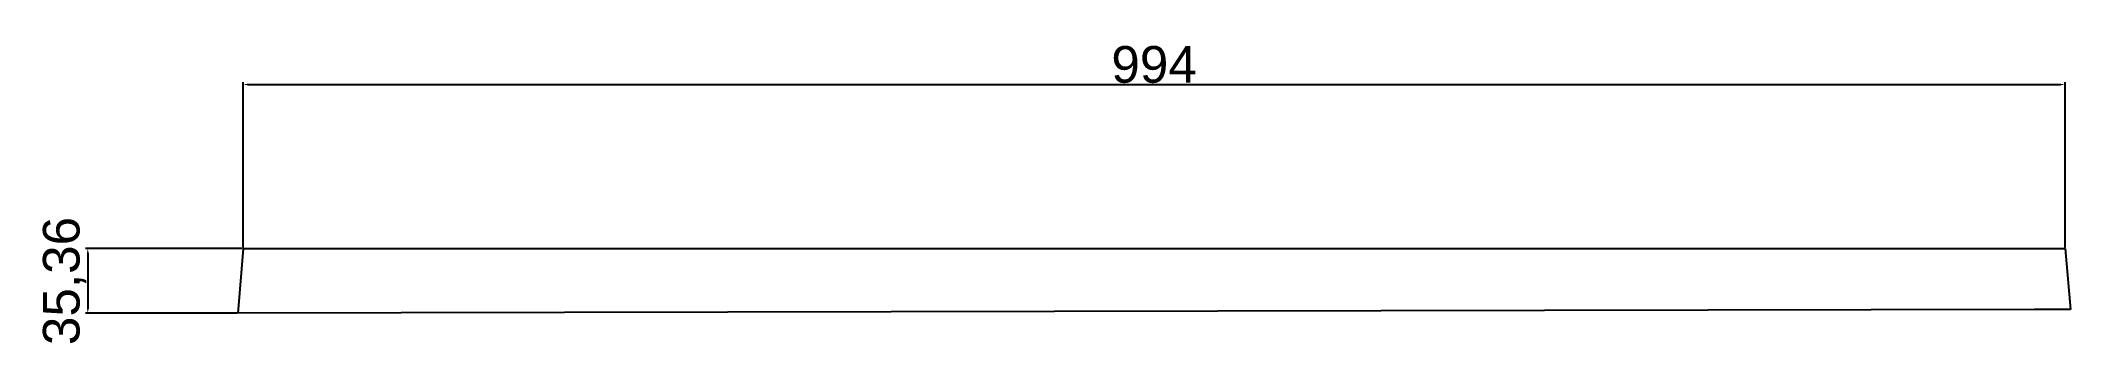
# Model space of a CAD drawing. Header units: millimetres. Extents: x 2634 to 3742, y 2098 to 2263.
import ezdxf

# ---------------------------------------------------------------- set-up
doc = ezdxf.new("R2010")
doc.units = ezdxf.units.MM
doc.layers.add('Dimensiuni', color=14, linetype='Continuous')
doc.styles.get("Standard").update_dxf_attribs({"font": 'arial.ttf'})
doc.dimstyles.new('ISO-25', dxfattribs={"dimtxt": 2.5, "dimasz": 2.5, "dimexe": 1.25, "dimexo": 0.625, "dimtad": 1, "dimtxsty": 'Standard', "dimcen": 2.5, "dimadec": 0, "dimazin": 0, "dimtfac": 1, "dimtmove": 0, "dimatfit": 3, "dimfxl": 1, "dimarcsym": 0})

# ---------------------------------------------------------------- blocks, each defined once
blk = doc.blocks.new('*D2')
at = {"layer": 'Defpoints', "color": 0, "transparency": 16777216}
for p in [(2744.8, 2149.5), (2660, 2114.2), (2741.9, 2114.2)]:
    blk.add_point(p, dxfattribs=at)
at = {"layer": 'Dimensiuni', "color": 0, "lineweight": -2, "transparency": 16777216}
for p, q in [((2744.2, 2149.5), (2658.8, 2149.5)), ((2660, 2147), (2660, 2116.7)), ((2741.3, 2114.2), (2658.8, 2114.2))]:
    blk.add_line(p, q, dxfattribs=at)
at = {"layer": 'Dimensiuni', "color": 0, "transparency": 16777216}
for points in [[(2659.6, 2147), (2660.5, 2147), (2660, 2149.5)], [(2659.6, 2116.7), (2660.5, 2116.7), (2660, 2114.2)]]:
    blk.add_solid(points, dxfattribs=at)
at = {"layer": 'Dimensiuni', "color": 0, "transparency": 16777216, "insert": (2647.4, 2131.8), "char_height": 20, "attachment_point": 5, "rotation": 90}
blk.add_mtext('35,36', dxfattribs=at)
blk = doc.blocks.new('*D4')
at = {"layer": 'Defpoints', "color": 0, "transparency": 16777216}
for p in [(3738.8, 2239), (2744.8, 2149.5), (3738.8, 2149.5)]:
    blk.add_point(p, dxfattribs=at)
at = {"layer": 'Dimensiuni', "color": 0, "lineweight": -2, "transparency": 16777216}
for p, q in [((2744.8, 2150.1), (2744.8, 2240.2)), ((2747.3, 2239), (3736.3, 2239)), ((3738.8, 2150.1), (3738.8, 2240.2))]:
    blk.add_line(p, q, dxfattribs=at)
at = {"layer": 'Dimensiuni', "color": 0, "transparency": 16777216}
for points in [[(2747.3, 2239.4), (2747.3, 2238.5), (2744.8, 2239)], [(3736.3, 2239.4), (3736.3, 2238.5), (3738.8, 2239)]]:
    blk.add_solid(points, dxfattribs=at)
at = {"layer": 'Dimensiuni', "color": 0, "transparency": 16777216, "insert": (3241.8, 2249.8), "char_height": 20, "attachment_point": 5}
blk.add_mtext('994', dxfattribs=at)

msp = doc.modelspace()

# ---------------------------------------------------------------- linework, layer by layer
for p, q in [((2744.81, 2149.523), (2741.875, 2114.029)), ((2744.81, 2149.523), (3738.81, 2149.523)), ((3738.81, 2149.523), (3741.74, 2116.264)), ((3722.112, 2116.264), (2741.886, 2114.159)), ((3741.74, 2116.264), (3722.112, 2116.264))]:
    msp.add_line(p, q)

# ---------------------------------------------------------------- dimensions: what is measured, and where the dimension line sits
at = {"layer": 'Dimensiuni'}
dim = msp.add_linear_dim(base=(3738.81, 2238.954), p1=(2744.81, 2149.523), p2=(3738.81, 2149.523), dimstyle='ISO-25', override={"dimtxt": 20}, dxfattribs=at)
dim.commit()
dim.dimension.update_dxf_attribs({"geometry": '*D4', "text_midpoint": (3241.81, 2249.791)})
dim = msp.add_linear_dim(base=(2660.046, 2114.159), p1=(2744.81, 2149.523), p2=(2741.886, 2114.159), angle=90, dimstyle='ISO-25', override={"dimtxt": 20}, dxfattribs=at)
dim.commit()
dim.dimension.update_dxf_attribs({"geometry": '*D2', "text_midpoint": (2660.046, 2131.841), "dimtype": 160})

doc.saveas('drawing.dxf')
